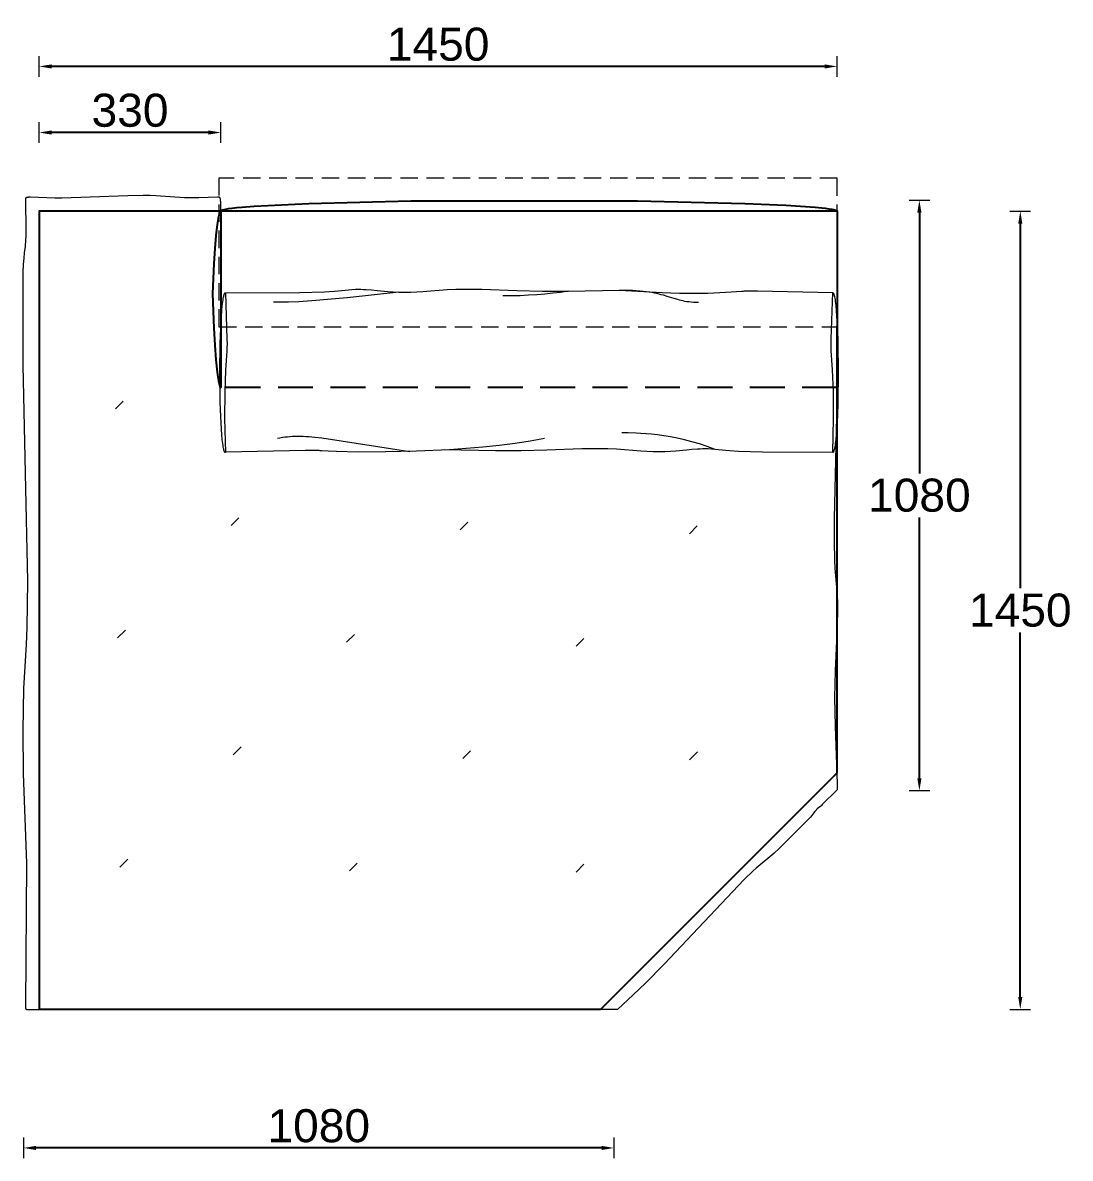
# Model space of a CAD drawing. Header units: millimetres. Extents: x 6668 to 47386, y -6732 to 35544.
# Drawn here: x 18588 to 20492, y -6732 to -4670 of the extents above; entities that cross this region are included whole.
import ezdxf

# ---------------------------------------------------------------- set-up
doc = ezdxf.new("R2010")
doc.units = ezdxf.units.MM
doc.linetypes.add('NASCOSTA', pattern=[9.525, 6.35, -3.175])
doc.layers.add('_ARREDO', color=7, linetype='Continuous')
for name, color, linetype, lineweight in [('_CUSCINO SEDUTA', 8, 'Continuous', 9), ('_QUOTE', 1, 'Continuous', 9), ('_RULLO', 8, 'Continuous', 9)]:
    doc.layers.add(name, color=color, linetype=linetype, lineweight=lineweight)
doc.styles.get("Standard").update_dxf_attribs({"font": 'arial.ttf'})
doc.dimstyles.new('1_1', dxfattribs={"dimscale": 15, "dimtxt": 4, "dimasz": 1.5, "dimexe": 1.25, "dimexo": 2, "dimtad": 1, "dimtih": 1, "dimtoh": 1, "dimdec": 0, "dimtxsty": 'Standard', "dimcen": 2.5, "dimclrd": 256, "dimclre": 256, "dimclrt": 256, "dimadec": 0, "dimazin": 0, "dimtfac": 1, "dimtdec": 0, "dimtmove": 0, "dimatfit": 3, "dimfxl": 1.25, "dimfxlon": 1, "dimlwe": 0, "dimarcsym": 0})

# ---------------------------------------------------------------- blocks, each defined once
blk = doc.blocks.new('*D40')
at = {"layer": '_QUOTE', "lineweight": 0, "transparency": 16777216}
for p, q in [((18618.4, -4767.7), (18618.4, -4730.2)), ((20067.9, -4767.7), (20067.9, -4730.2))]:
    blk.add_line(p, q, dxfattribs=at)
at = {"layer": '_QUOTE', "lineweight": -2, "transparency": 16777216}
blk.add_line((20045.4, -4748.9), (18640.9, -4748.9), dxfattribs=at)
at = {"layer": '_QUOTE', "transparency": 16777216}
for points in [[(18640.9, -4745.2), (18640.9, -4752.7), (18618.4, -4748.9)], [(20045.4, -4745.2), (20045.4, -4752.7), (20067.9, -4748.9)]]:
    blk.add_solid(points, dxfattribs=at)
at = {"layer": 'Defpoints', "color": 0, "transparency": 16777216}
for p in [(18618.4, -4748.9), (18618.4, -5011.8), (20067.9, -5688.3)]:
    blk.add_point(p, dxfattribs=at)
at = {"layer": '_QUOTE', "transparency": 16777216, "insert": (19343.1, -4708.9), "char_height": 60, "attachment_point": 5}
blk.add_mtext('1450', dxfattribs=at)
blk = doc.blocks.new('*D41')
at = {"layer": '_QUOTE', "lineweight": 0, "transparency": 16777216}
for p, q in [((20382, -5012), (20419.5, -5012)), ((20382, -6461.5), (20419.5, -6461.5))]:
    blk.add_line(p, q, dxfattribs=at)
at = {"layer": '_QUOTE', "lineweight": -2, "transparency": 16777216}
for p, q in [((20400.8, -5034.5), (20400.8, -5696.8)), ((20400.8, -6439), (20400.8, -5776.8))]:
    blk.add_line(p, q, dxfattribs=at)
at = {"layer": '_QUOTE', "transparency": 16777216}
for points in [[(20397, -5034.5), (20404.5, -5034.5), (20400.8, -5012)], [(20397, -6439), (20404.5, -6439), (20400.8, -6461.5)]]:
    blk.add_solid(points, dxfattribs=at)
at = {"layer": 'Defpoints', "color": 0, "transparency": 16777216}
for p in [(20137.9, -5012), (20400.8, -5012), (19461.4, -6461.5)]:
    blk.add_point(p, dxfattribs=at)
at = {"layer": '_QUOTE', "transparency": 16777216, "insert": (20400.8, -5736.8), "char_height": 60, "attachment_point": 5}
blk.add_mtext('1450', dxfattribs=at)
blk = doc.blocks.new('*D42')
at = {"layer": '_QUOTE', "lineweight": 0, "transparency": 16777216}
for p, q in [((20198.7, -4991.8), (20236.2, -4991.8)), ((20198.7, -6064.3), (20236.2, -6064.3))]:
    blk.add_line(p, q, dxfattribs=at)
at = {"layer": '_QUOTE', "lineweight": -2, "transparency": 16777216}
for p, q in [((20217.4, -5014.3), (20217.4, -5488)), ((20217.4, -6041.8), (20217.4, -5568.1))]:
    blk.add_line(p, q, dxfattribs=at)
at = {"layer": '_QUOTE', "transparency": 16777216}
for points in [[(20213.7, -5014.3), (20221.2, -5014.3), (20217.4, -4991.8)], [(20213.7, -6041.8), (20221.2, -6041.8), (20217.4, -6064.3)]]:
    blk.add_solid(points, dxfattribs=at)
at = {"layer": 'Defpoints', "color": 0, "transparency": 16777216}
for p in [(19333.2, -4991.8), (19931.5, -6064.3), (20217.4, -6064.3)]:
    blk.add_point(p, dxfattribs=at)
at = {"layer": '_QUOTE', "transparency": 16777216, "insert": (20217.4, -5528), "char_height": 60, "attachment_point": 5}
blk.add_mtext('1080', dxfattribs=at)
blk = doc.blocks.new('*D43')
at = {"layer": '_QUOTE', "lineweight": 0, "transparency": 16777216}
for p, q in [((18590, -6694.5), (18590, -6732)), ((19662.5, -6694.5), (19662.5, -6732))]:
    blk.add_line(p, q, dxfattribs=at)
at = {"layer": '_QUOTE', "lineweight": -2, "transparency": 16777216}
blk.add_line((19640, -6713.3), (18612.5, -6713.3), dxfattribs=at)
at = {"layer": '_QUOTE', "transparency": 16777216}
for points in [[(18612.5, -6709.5), (18612.5, -6717), (18590, -6713.3)], [(19640, -6709.5), (19640, -6717), (19662.5, -6713.3)]]:
    blk.add_solid(points, dxfattribs=at)
at = {"layer": 'Defpoints', "color": 0, "transparency": 16777216}
for p in [(19662.5, -5829.1), (18590, -6427.3), (18590, -6713.3)]:
    blk.add_point(p, dxfattribs=at)
at = {"layer": '_QUOTE', "transparency": 16777216, "insert": (19126.2, -6673.3), "char_height": 60, "attachment_point": 5}
blk.add_mtext('1080', dxfattribs=at)
blk = doc.blocks.new('*D44')
at = {"layer": '_QUOTE', "lineweight": 0, "transparency": 16777216}
for p, q in [((18618.4, -4887.7), (18618.4, -4850.2)), ((18948.2, -4887.7), (18948.2, -4850.2))]:
    blk.add_line(p, q, dxfattribs=at)
at = {"layer": '_QUOTE', "lineweight": -2, "transparency": 16777216}
blk.add_line((18925.7, -4869), (18640.9, -4869), dxfattribs=at)
at = {"layer": '_QUOTE', "transparency": 16777216}
for points in [[(18640.9, -4865.2), (18640.9, -4872.7), (18618.4, -4869)], [(18925.7, -4865.2), (18925.7, -4872.7), (18948.2, -4869)]]:
    blk.add_solid(points, dxfattribs=at)
at = {"layer": 'Defpoints', "color": 0, "transparency": 16777216}
for p in [(18618.4, -4869), (18618.4, -5011.8), (18948.2, -5011.8)]:
    blk.add_point(p, dxfattribs=at)
at = {"layer": '_QUOTE', "transparency": 16777216, "insert": (18783.3, -4828.9), "char_height": 60, "attachment_point": 5}
blk.add_mtext('330', dxfattribs=at)

msp = doc.modelspace()

# ---------------------------------------------------------------- linework, layer by layer
at = {"layer": '_ARREDO'}
for points in [[(18948, -5011.8), (18618.2, -5011.8), (18618.2, -6461.8)], [(18948, -5011.8), (18948, -5011.8), (18948, -5011.8), (18947.9, -5011.8), (18947.8, -5011.8), (18947.8, -5011.8), (18947.7, -5011.9), (18947.7, -5011.9), (18947.6, -5011.9), (18947.6, -5012), (18947.5, -5012), (18947.4, -5012), (18947.4, -5012.1), (18947.3, -5012.2), (18947.3, -5012.2), (18947.2, -5012.3), (18947.1, -5012.3), (18947.1, -5012.4), (18947, -5012.5), (18947, -5012.6), (18946.9, -5012.7), (18946.8, -5012.8), (18946.8, -5012.9), (18946.7, -5013), (18946.7, -5013.1), (18946.6, -5013.2), (18946.5, -5013.4), (18946.4, -5013.7), (18946.2, -5014), (18946.1, -5014.3), (18946, -5014.6), (18945.9, -5015), (18945.6, -5015.8), (18945.3, -5016.6), (18945.1, -5017.6), (18944.5, -5019.8), (18944, -5022.3), (18943.4, -5025.3), (18942.9, -5028.6), (18941.7, -5036.3), (18939.5, -5055.8), (18937.4, -5079.7), (18935.6, -5106.6), (18933, -5161.9)], [(18948, -5011.8), (18948, -5011.8), (18948, -5011.7), (18948, -5011.6), (18948.1, -5011.5), (18948.1, -5011.4), (18948.2, -5011.3), (18948.3, -5011.1), (18948.4, -5011), (18948.6, -5010.9), (18948.7, -5010.8), (18948.9, -5010.7), (18949, -5010.6), (18949.2, -5010.5), (18949.5, -5010.3), (18949.7, -5010.2), (18949.9, -5010.1), (18950.2, -5010), (18950.5, -5009.9), (18950.8, -5009.8), (18951.5, -5009.5), (18952.2, -5009.3), (18953.1, -5009.1), (18954, -5008.9), (18954.9, -5008.6), (18957.1, -5008.2), (18959.6, -5007.7), (18962.5, -5007.2), (18969.1, -5006.3), (18977.1, -5005.4), (18986.4, -5004.4), (19009.1, -5002.6), (19108.1, -4997.6), (19293.3, -4993.2), (19705.6, -4993.3), (19900.2, -4997.8), (19974.7, -5001), (20027.9, -5004.6), (20046.1, -5006.5), (20053, -5007.4), (20056, -5007.9), (20058.6, -5008.3), (20060.9, -5008.8), (20062, -5009), (20062.9, -5009.3), (20063.8, -5009.5), (20064.6, -5009.7), (20065.3, -5010), (20065.6, -5010.1), (20065.9, -5010.2), (20066.2, -5010.3), (20066.4, -5010.4), (20066.7, -5010.5), (20066.9, -5010.6), (20067.1, -5010.8), (20067.3, -5010.9), (20067.5, -5011), (20067.6, -5011.1), (20067.8, -5011.2), (20067.9, -5011.3), (20068, -5011.4), (20068.1, -5011.5), (20068.1, -5011.7), (20068.2, -5011.8), (20068.2, -5011.9), (20068.2, -5012)], [(18948.2, -5011.3), (18948.2, -5331.8)], [(20068.2, -5011.8), (18948.2, -5011.8)], [(20068.2, -5011.8), (20068.2, -5331.8)], [(18933, -5161.9), (18935.6, -5224.4), (18937.4, -5254.9), (18939.5, -5282.1), (18941.7, -5304.1), (18942.9, -5312.9), (18944, -5319.9), (18944.5, -5322.8), (18945.1, -5325.3), (18945.3, -5326.4), (18945.6, -5327.4), (18945.9, -5328.2), (18946.1, -5329), (18946.2, -5329.4), (18946.4, -5329.7), (18946.5, -5330), (18946.6, -5330.3), (18946.7, -5330.5), (18946.8, -5330.7), (18946.9, -5330.8), (18946.9, -5330.9), (18947, -5331), (18947, -5331.1), (18947.1, -5331.2), (18947.2, -5331.2), (18947.2, -5331.3), (18947.3, -5331.4), (18947.3, -5331.5), (18947.4, -5331.5), (18947.4, -5331.6), (18947.5, -5331.6), (18947.6, -5331.7), (18947.6, -5331.7), (18947.7, -5331.8), (18947.7, -5331.8), (18947.8, -5331.8), (18947.8, -5331.8), (18947.9, -5331.8), (18948, -5331.8), (18948, -5331.9), (18948, -5331.9), (18948, -5331.9), (18948.1, -5331.9), (18948.1, -5331.8), (18948.1, -5331.8), (18948.1, -5331.8), (18948.1, -5331.8), (18948.1, -5331.8), (18948.1, -5331.8), (18948.1, -5331.8), (18948.2, -5331.8), (18948.2, -5331.8), (18948.2, -5331.8), (18948.2, -5331.8), (18948.2, -5331.8), (18948.2, -5331.8)], [(20068.2, -6031.8), (20068.2, -5220.3)], [(20068.2, -6031.8), (19637.9, -6461.8)], [(19637.9, -6461.8), (18618.2, -6461.8)]]:
    msp.add_lwpolyline(points, dxfattribs=at)
at = {"layer": '_ARREDO', "linetype": 'NASCOSTA', "ltscale": 10}
msp.add_lwpolyline([(20068.2, -5331.8), (18948.2, -5331.8)], dxfattribs=at)
at = {"layer": '_CUSCINO SEDUTA', "lineweight": 9}
for points in [[(18948.2, -5011.8), (18948.1, -4997.5), (18948, -4995.1), (18947.9, -4993), (18947.8, -4992), (18947.7, -4991.1), (18947.6, -4990.2), (18947.6, -4989.8), (18947.5, -4989.5), (18947.4, -4989.1), (18947.3, -4988.8), (18947.3, -4988.5), (18947.2, -4988.3), (18947.2, -4988.2), (18947.1, -4988.1), (18947.1, -4988), (18947.1, -4987.8), (18947, -4987.8), (18947, -4987.7), (18947, -4987.7), (18947, -4987.6), (18946.9, -4987.6), (18946.9, -4987.5), (18946.9, -4987.5), (18946.9, -4987.5), (18946.8, -4987.4), (18946.8, -4987.4), (18946.8, -4987.3), (18946.7, -4987.3), (18946.7, -4987.3), (18946.7, -4987.2), (18946.7, -4987.2), (18946.6, -4987.2), (18946.6, -4987.1), (18946.6, -4987.1), (18946.5, -4987.1), (18946.5, -4987), (18946.4, -4987), (18946.4, -4987), (18946.4, -4987), (18946.3, -4986.9), (18946.3, -4986.9), (18946.2, -4986.9), (18946.2, -4986.9), (18946.2, -4986.9), (18946.1, -4986.8), (18946.1, -4986.8), (18946, -4986.8), (18946, -4986.8), (18945.9, -4986.8), (18945.9, -4986.8), (18945.8, -4986.7), (18945.7, -4986.7), (18945.6, -4986.7), (18945.5, -4986.7), (18945.4, -4986.7), (18945.2, -4986.7), (18945.1, -4986.6), (18944.8, -4986.6), (18944.4, -4986.6), (18944, -4986.6), (18942.1, -4986.6), (18908.5, -4987.8), (18896, -4987.8), (18889.2, -4987.7), (18882.1, -4987.3), (18830.4, -4983.7), (18819.2, -4983.4), (18807, -4983.2), (18779.6, -4983.7), (18659.3, -4988.5), (18646.8, -4988.5), (18602.5, -4986.6), (18600.7, -4986.6), (18599.1, -4986.6), (18598.4, -4986.7), (18597.8, -4986.7), (18597.2, -4986.8), (18596.6, -4986.8), (18596.4, -4986.9), (18596.1, -4986.9), (18595.9, -4987), (18595.7, -4987), (18595.5, -4987.1), (18595.3, -4987.1), (18595.1, -4987.2), (18595, -4987.2), (18594.9, -4987.3), (18594.8, -4987.3), (18594.7, -4987.3), (18594.7, -4987.3), (18594.6, -4987.4), (18594.5, -4987.4), (18594.5, -4987.4), (18594.4, -4987.5), (18594.3, -4987.5), (18594.3, -4987.5), (18594.2, -4987.6), (18594.2, -4987.6), (18594.1, -4987.7), (18594.1, -4987.7), (18594, -4987.7), (18594, -4987.8), (18593.9, -4987.8), (18593.9, -4987.8), (18593.9, -4987.9), (18593.8, -4987.9), (18593.8, -4988), (18593.8, -4988), (18593.7, -4988), (18593.7, -4988.1), (18593.7, -4988.1), (18593.6, -4988.2), (18593.6, -4988.2), (18593.6, -4988.3), (18593.6, -4988.3), (18593.5, -4988.4), (18593.5, -4988.4), (18593.5, -4988.4), (18593.5, -4988.5), (18593.5, -4988.5), (18593.4, -4988.6), (18593.4, -4988.6), (18593.4, -4988.7), (18593.4, -4988.7), (18593.4, -4988.8), (18593.4, -4988.8), (18593.4, -4988.9), (18593.4, -4988.9), (18593.3, -4989), (18593.3, -4989.1), (18593.3, -4989.3), (18593.3, -4989.4), (18593.3, -4989.5), (18593.3, -4989.7), (18594, -5049.2), (18594, -5056.7), (18593.7, -5064.5), (18593.4, -5068.3), (18593.1, -5072.1), (18592.7, -5075.8), (18591.1, -5087.5), (18590.1, -5096.9), (18589.6, -5102.4), (18589.2, -5108.5), (18588.6, -5122.9), (18588.3, -5138.5), (18588.3, -5291.3), (18596.9, -5684.1), (18595.8, -5767.9), (18594.4, -5798.8), (18589.7, -5878.7), (18588.5, -5955.3), (18589.4, -6033), (18595, -6195.9), (18593.2, -6455.3), (18593.2, -6456.3), (18593.3, -6457.3), (18593.3, -6457.8), (18593.4, -6458.2), (18593.4, -6458.6), (18593.5, -6458.8), (18593.5, -6459), (18593.5, -6459.2), (18593.6, -6459.4), (18593.6, -6459.6), (18593.7, -6459.8), (18593.7, -6459.9), (18593.8, -6460), (18593.8, -6460.1), (18593.8, -6460.2), (18593.8, -6460.2), (18593.9, -6460.3), (18593.9, -6460.4), (18593.9, -6460.4), (18594, -6460.5), (18594, -6460.6), (18594.1, -6460.6), (18594.1, -6460.7), (18594.1, -6460.7), (18594.2, -6460.8), (18594.2, -6460.8), (18594.3, -6460.9), (18594.3, -6460.9), (18594.4, -6461), (18594.4, -6461), (18594.5, -6461.1), (18594.5, -6461.1), (18594.6, -6461.2), (18594.6, -6461.2), (18594.7, -6461.2), (18594.7, -6461.3), (18594.8, -6461.3), (18594.9, -6461.3), (18594.9, -6461.4), (18595, -6461.4), (18595.1, -6461.4), (18595.1, -6461.5), (18595.2, -6461.5), (18595.3, -6461.5), (18595.4, -6461.5), (18595.4, -6461.6), (18595.5, -6461.6), (18595.6, -6461.6), (18595.8, -6461.6), (18595.9, -6461.7), (18596.1, -6461.7), (18596.3, -6461.7), (18596.6, -6461.7), (18597, -6461.8), (18597.5, -6461.8), (18618.2, -6461.8)], [(20068.2, -5331.8), (20062.8, -5569.8), (20062.7, -5611.1), (20063.4, -5646.2), (20064.1, -5660.3), (20067.6, -5701.8), (20068.3, -5711.5), (20068.7, -5722.2), (20068.7, -5734.4), (20067.8, -5764.8), (20064.3, -5846.4), (20063.5, -5895.3), (20064.2, -5947.1), (20068, -6052.2), (20068.2, -6062.9)], [(20068.2, -6062.9), (20041.1, -6089.7), (20039.5, -6091.2), (20038.1, -6092.5), (20031.9, -6097.5), (20030.8, -6098.5), (20030.3, -6099), (20029.7, -6099.6), (20029.2, -6100.1), (20028.7, -6100.7), (20028.1, -6101.3), (20027.6, -6102), (20021.2, -6110.3), (20019.4, -6112.4), (20017.3, -6114.8), (20015, -6117.3), (19991.2, -6141.2), (19963.1, -6168.9), (19952.8, -6178.3), (19920.6, -6205.4), (19915.2, -6210.2), (19909.8, -6215.3), (19904.3, -6220.5), (19898.9, -6225.9), (19753.6, -6379.2), (19719.6, -6414.1), (19697.6, -6435.2), (19668.7, -6461.8)], [(19668.7, -6461.8), (19645.7, -6461.7), (19640, -6461.6), (19639.2, -6461.6), (19638.9, -6461.5), (19638.7, -6461.5), (19638.6, -6461.5), (19638.5, -6461.5), (19638.4, -6461.5), (19638.4, -6461.5), (19638.4, -6461.5), (19638.3, -6461.5), (19638.3, -6461.5), (19638.3, -6461.5), (19638.3, -6461.5), (19638.3, -6461.5), (19638.3, -6461.5), (19638.3, -6461.5), (19638.3, -6461.5), (19638.3, -6461.4), (19638.3, -6461.4), (19638.3, -6461.4), (19638.3, -6461.4), (19638.3, -6461.4), (19638.3, -6461.4), (19638.3, -6461.4), (19638.3, -6461.4), (19638.3, -6461.4)]]:
    msp.add_lwpolyline(points, dxfattribs=at)
at = {"layer": '_RULLO', "linetype": 'NASCOSTA', "ltscale": 5}
msp.add_lwpolyline([(18944.8, -4951.9), (18944.8, -5221.9), (20068.2, -5221.9), (20068.2, -4951.9)], close=True, dxfattribs=at)
at = {"layer": '_RULLO', "lineweight": 9}
for points in [[(18956.5, -5160), (19091.5, -5159.5), (19136.9, -5158.1), (19154.1, -5157.1), (19161.3, -5156.5), (19167.6, -5155.9)], [(19167.6, -5155.9), (19174.1, -5155.1), (19180.4, -5154.5), (19186.6, -5154), (19192.7, -5153.7)], [(19192.7, -5153.7), (19197.6, -5153.6), (19202.6, -5153.7), (19207.5, -5153.8), (19212.4, -5154.1), (19222.3, -5154.8), (19232.1, -5155.7), (19251.7, -5157.7), (19261.6, -5158.5), (19271.4, -5159)], [(19271.4, -5159), (19276.8, -5159.1), (19282.3, -5159.2), (19293.2, -5158.9), (19304.2, -5158.4), (19315.2, -5157.6), (19359.3, -5154.2)], [(19359.3, -5154.2), (19375.1, -5153.6), (19390.8, -5153.3), (19422.5, -5153.7), (19486, -5156)], [(19486, -5156), (19532.7, -5157.1), (19579.5, -5157.3), (19672.7, -5155.5)], [(19672.7, -5155.5), (19750.2, -5159.6), (19781.5, -5160.5), (19808.9, -5160.8), (19833.2, -5160.5), (19855, -5159.8), (19875.3, -5158.6), (19894.8, -5157.1)], [(19816.1, -5177.6), (19811.4, -5177.6), (19807, -5177.4), (19802.8, -5177.1), (19798.8, -5176.7), (19795.1, -5176.2), (19791.5, -5175.6), (19788.1, -5174.9), (19784.7, -5174.2), (19781.5, -5173.4), (19778.3, -5172.5), (19772.1, -5170.7), (19759.3, -5166.6), (19752.3, -5164.5), (19748.6, -5163.5), (19744.7, -5162.5), (19740.5, -5161.6), (19736.1, -5160.7), (19731.4, -5159.8), (19726.5, -5159), (19721.2, -5158.3), (19715.5, -5157.6), (19709.5, -5157), (19703, -5156.5), (19696.2, -5156.1), (19688.8, -5155.8), (19672.7, -5155.5)], [(18956.5, -5450.2), (18956.4, -5450.2), (18956.4, -5450.2), (18956.3, -5450.2), (18956.3, -5450.2), (18956.2, -5450.2), (18956.1, -5450.2), (18956.1, -5450.1), (18956, -5450.1), (18956, -5450.1), (18955.9, -5450), (18955.9, -5450), (18955.8, -5449.9), (18955.7, -5449.9), (18955.7, -5449.8), (18955.6, -5449.7), (18955.6, -5449.7), (18955.5, -5449.6), (18955.5, -5449.5), (18955.4, -5449.4), (18955.3, -5449.3), (18955.3, -5449.2), (18955.2, -5449.1), (18955.2, -5449), (18955.1, -5448.9), (18955, -5448.7), (18954.9, -5448.4), (18954.8, -5448.1), (18954.7, -5447.8), (18954.5, -5447.5), (18954.4, -5447.2), (18954.2, -5446.4), (18954, -5445.6), (18953.7, -5444.6), (18953.5, -5443.6), (18953.3, -5442.5), (18952.8, -5440.1), (18952.3, -5437.2), (18951.9, -5434), (18951, -5426.6), (18950.2, -5417.8), (18949.4, -5407.7), (18948.1, -5384.5), (18947.2, -5358.6), (18946.5, -5305.1), (18947.2, -5251.7), (18948.1, -5225.7), (18949.4, -5202.5), (18950.2, -5192.5), (18951, -5183.7), (18951.9, -5176.2), (18952.3, -5173), (18952.8, -5170.2), (18953.3, -5167.7), (18953.5, -5166.6), (18953.7, -5165.6), (18954, -5164.7), (18954.2, -5163.9), (18954.4, -5163.1), (18954.5, -5162.8), (18954.7, -5162.5), (18954.8, -5162.1), (18954.9, -5161.9), (18955, -5161.6), (18955.1, -5161.4), (18955.2, -5161.3), (18955.2, -5161.2), (18955.3, -5161), (18955.3, -5161), (18955.4, -5160.9), (18955.5, -5160.8), (18955.5, -5160.7), (18955.6, -5160.6), (18955.6, -5160.5), (18955.7, -5160.5), (18955.7, -5160.4), (18955.8, -5160.4), (18955.9, -5160.3), (18955.9, -5160.3), (18956, -5160.2), (18956, -5160.2), (18956.1, -5160.1), (18956.1, -5160.1), (18956.2, -5160.1), (18956.3, -5160.1), (18956.3, -5160), (18956.4, -5160), (18956.4, -5160), (18956.5, -5160)], [(18956.5, -5160), (18959.5, -5244.5), (18959.6, -5253.2), (18959.5, -5258.9), (18959.4, -5260.9), (18959.3, -5262.6), (18959.1, -5265.3)], [(19271.4, -5159), (19178, -5169.5), (19113.8, -5174.9), (19090.3, -5176.3), (19071.4, -5176.9), (19043.7, -5177.2)], [(19579.3, -5157.3), (19565.4, -5159.3), (19551.3, -5161), (19536.9, -5162.5), (19522.2, -5163.7), (19507.3, -5164.6), (19492.1, -5165.3), (19460.9, -5165.8)], [(19894.8, -5157.1), (19897.6, -5156.9), (19899.6, -5156.8), (19902.2, -5156.8), (19923.1, -5156.8), (20060.1, -5159.8)], [(20057.4, -5265.1), (20057.2, -5262.4), (20057.1, -5260.7), (20057, -5258.6), (20057, -5252.9), (20057.1, -5244.2), (20060, -5159.8)], [(20060, -5159.8), (20060.1, -5159.8), (20060.2, -5159.8), (20060.2, -5159.8), (20060.3, -5159.8), (20060.3, -5159.9), (20060.4, -5159.9), (20060.4, -5159.9), (20060.5, -5159.9), (20060.6, -5160), (20060.6, -5160), (20060.7, -5160.1), (20060.7, -5160.1), (20060.8, -5160.2), (20060.8, -5160.2), (20060.9, -5160.3), (20061, -5160.4), (20061, -5160.5), (20061.1, -5160.5), (20061.1, -5160.6), (20061.2, -5160.7), (20061.2, -5160.8), (20061.3, -5160.9), (20061.4, -5161), (20061.4, -5161.1), (20061.5, -5161.4), (20061.6, -5161.6), (20061.8, -5161.9), (20061.9, -5162.2), (20062, -5162.5), (20062.1, -5162.9), (20062.3, -5163.6), (20062.6, -5164.5), (20062.8, -5165.4), (20063, -5166.4), (20063.3, -5167.5), (20063.7, -5170), (20064.2, -5172.8), (20064.7, -5176), (20065.5, -5183.4), (20066.4, -5192.2), (20067.1, -5202.3), (20068.4, -5225.5), (20069.4, -5251.5), (20070.1, -5304.9), (20069.4, -5358.3), (20068.4, -5384.3), (20067.1, -5407.5), (20066.4, -5417.6), (20065.5, -5426.4), (20064.7, -5433.8), (20064.2, -5437), (20063.7, -5439.8), (20063.3, -5442.3), (20063, -5443.4), (20062.8, -5444.4), (20062.6, -5445.3), (20062.3, -5446.2), (20062.1, -5446.9), (20062, -5447.3), (20061.9, -5447.6), (20061.8, -5447.9), (20061.6, -5448.2), (20061.5, -5448.4), (20061.4, -5448.7), (20061.4, -5448.8), (20061.3, -5448.9), (20061.2, -5449), (20061.2, -5449.1), (20061.1, -5449.2), (20061.1, -5449.3), (20061, -5449.4), (20061, -5449.4), (20060.9, -5449.5), (20060.8, -5449.6), (20060.8, -5449.6), (20060.7, -5449.7), (20060.7, -5449.7), (20060.6, -5449.8), (20060.6, -5449.8), (20060.5, -5449.9), (20060.4, -5449.9), (20060.4, -5449.9), (20060.3, -5450), (20060.3, -5450), (20060.2, -5450), (20060.2, -5450), (20060.1, -5450), (20060, -5450)], [(18959.1, -5265.3), (18956.7, -5300.5), (18955.3, -5340.1), (18955.1, -5388.5), (18956.5, -5450.2)], [(20060, -5450), (20061.4, -5388.3), (20061.2, -5339.8), (20059.8, -5300.2), (20057.4, -5265.1)], [(18756.8, -5370.9), (18771, -5356.8)], [(19051, -5424.1), (19055.7, -5423.2), (19060.3, -5422.5), (19064.8, -5421.9), (19069.4, -5421.4), (19073.9, -5421), (19078.5, -5420.7), (19083.1, -5420.6), (19087.8, -5420.5), (19092.7, -5420.6), (19097.6, -5420.7), (19102.7, -5421), (19108.1, -5421.3), (19119.3, -5422.3), (19131.6, -5423.7), (19291.9, -5448.4)], [(19846.4, -5444.5), (19831.9, -5439.2), (19817.7, -5434.6), (19803.9, -5430.6), (19790.5, -5427.2), (19777.5, -5424.3), (19765, -5421.9), (19753.1, -5419.9), (19741.7, -5418.3), (19731, -5417.1), (19720.9, -5416.2), (19711.6, -5415.5), (19703, -5415.1), (19688.1, -5414.7), (19676.8, -5414.6)], [(19536.5, -5424.5), (19523.8, -5427), (19510.6, -5429.4), (19483.1, -5433.7), (19454.2, -5437.3), (19424.4, -5440.4), (19363.6, -5445.1), (19303.6, -5447.9), (19247.4, -5449.2), (19198.1, -5449.3), (19158.5, -5448.5), (19143.4, -5447.9), (19131.8, -5447.1)], [(19667.3, -5444.2), (19651.5, -5443.5), (19635.7, -5443.3), (19604, -5443.7), (19540.6, -5446)], [(19755.2, -5449), (19749.7, -5449.1), (19744.2, -5449.2), (19733.3, -5448.9), (19722.3, -5448.4), (19711.4, -5447.6), (19667.3, -5444.2)], [(19833.9, -5443.7), (19828.9, -5443.6), (19824, -5443.7), (19819.1, -5443.8), (19814.1, -5444.1), (19804.3, -5444.8), (19794.5, -5445.7), (19774.8, -5447.7), (19765, -5448.5), (19755.2, -5449)], [(19858.9, -5445.9), (19852.5, -5445.1), (19846.2, -5444.5), (19840, -5444), (19833.9, -5443.7)], [(19131.8, -5447.1), (19128.9, -5446.9), (19126.9, -5446.8), (19124.2, -5446.8), (19102.2, -5446.8), (18956.5, -5449.8)], [(19540.6, -5446), (19493.8, -5447.1), (19447.1, -5447.3), (19353.9, -5445.5)], [(20060.1, -5450), (19932.6, -5449.5), (19889, -5448.1), (19872.3, -5447.1), (19865.2, -5446.5), (19858.9, -5445.9)], [(18966.8, -5582.9), (18981, -5568.8)], [(19397.1, -5576.6), (19382.9, -5590.7)], [(19814, -5583.6), (19799.8, -5597.7)], [(18760.8, -5787), (18775, -5772.9)], [(19176.9, -5794.8), (19191.1, -5780.8)], [(19608, -5787.7), (19593.8, -5801.8)], [(18970.9, -5999), (18985.1, -5984.9)], [(19387.8, -6005.9), (19402, -5991.8)], [(19814.1, -5994), (19799.9, -6008.1)], [(18764.9, -6203.1), (18779.1, -6189)], [(19181.8, -6210.1), (19196, -6196)], [(19593.9, -6212.2), (19608.1, -6198.1)]]:
    msp.add_lwpolyline(points, dxfattribs=at)

# ---------------------------------------------------------------- dimensions: what is measured, and where the dimension line sits
at = {"layer": '_QUOTE'}
for base, p1, p2, angle, text, picture, middle in [((18618.4, -4748.9), (20067.9, -5688.3), (18618.4, -5011.8), 180, '1450', '*D40', (19343.1, -4708.9)), ((20217.4, -6064.3), (19333.2, -4991.8), (19931.5, -6064.3), 90, '1080', '*D42', (20217.4, -5528)), ((20400.8, -5012), (19461.4, -6461.5), (20137.9, -5012), 90, '1450', '*D41', (20400.8, -5736.8))]:
    dim = msp.add_linear_dim(base=base, p1=p1, p2=p2, angle=angle, text=text, dimstyle='1_1', dxfattribs=at)
    dim.commit()
    dim.dimension.update_dxf_attribs({"geometry": picture, "text_midpoint": middle})
dim = msp.add_linear_dim(base=(18618.4, -4869), p1=(18948.2, -5011.8), p2=(18618.4, -5011.8), angle=180, dimstyle='1_1', dxfattribs=at)
dim.commit()
dim.dimension.update_dxf_attribs({"geometry": '*D44', "text_midpoint": (18783.3, -4828.9)})
dim = msp.add_linear_dim(base=(18590, -6713.3), p1=(19662.5, -5829.1), p2=(18590, -6427.3), text='1080', dimstyle='1_1', dxfattribs=at)
dim.commit()
dim.dimension.update_dxf_attribs({"geometry": '*D43', "text_midpoint": (19126.2, -6673.3)})

doc.saveas('drawing.dxf')
